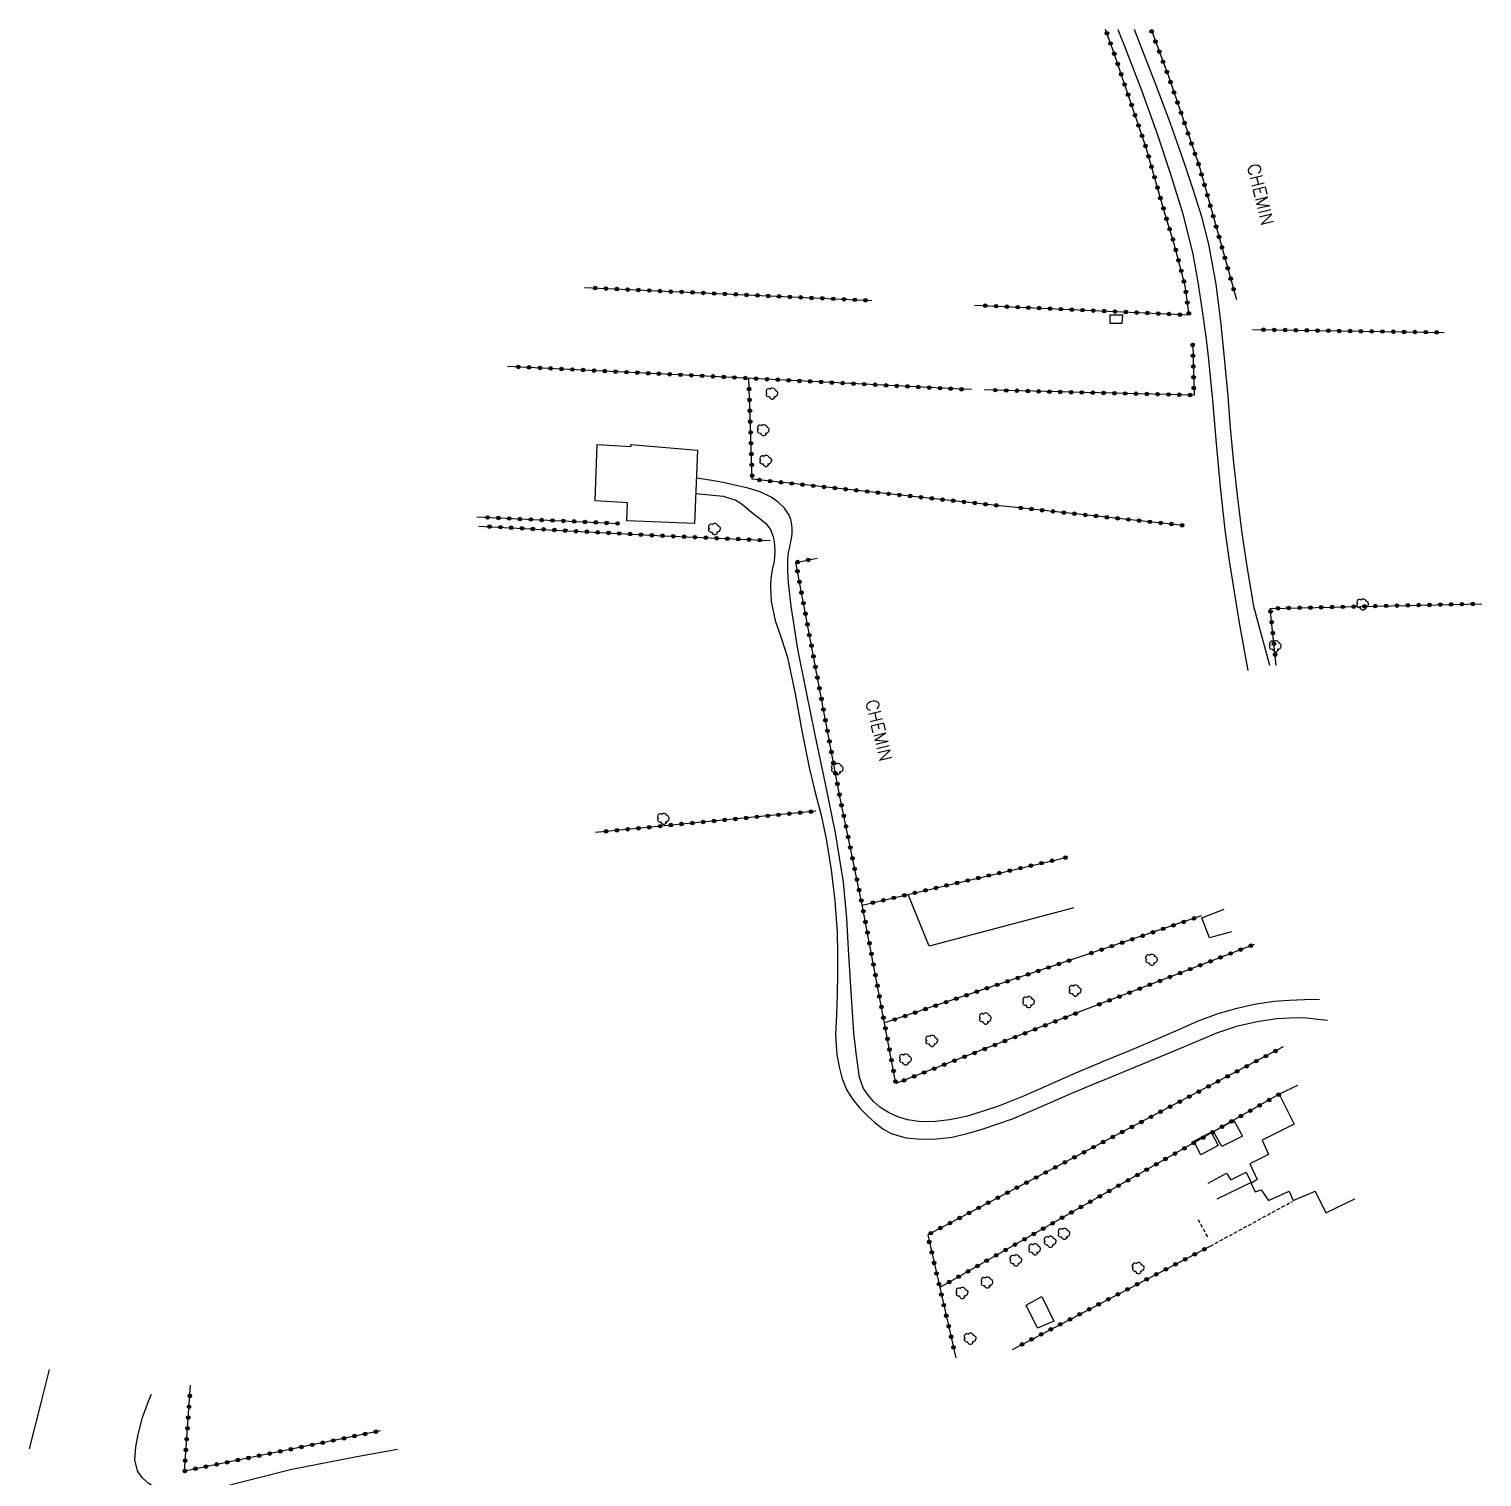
# Model space of a CAD drawing. Header units: millimetres. Extents: x 100556 to 101000, y 122048 to 123000.
# Drawn here: x 100585.4 to 100786.7, y 122799.5 to 123000.1 of the extents above; entities that cross this region are included whole.
import ezdxf

# ---------------------------------------------------------------- set-up
doc = ezdxf.new("R2010")
doc.units = ezdxf.units.MM
doc.linetypes.add('DASHED', pattern=[0.75, 0.5, -0.25])
doc.layers.get('0').update_dxf_attribs({"linetype": 'CONTINUOUS'})
for name, color, linetype in [('W0071', 7, 'CONTINUOUS'), ('W0104', 1, 'CONTINUOUS'), ('W0112', 1, 'DASHED'), ('W0300', 7, 'CONTINUOUS'), ('W0323', 7, 'CONTINUOUS'), ('W0330', 7, 'CONTINUOUS'), ('W0510', 5, 'CONTINUOUS'), ('W0989', 7, 'CONTINUOUS')]:
    doc.layers.add(name, color=color, linetype=linetype)
doc.styles.get("Standard").update_dxf_attribs({"font": 'romans.shx', "width": 0.85})

# ---------------------------------------------------------------- blocks, each defined once
blk = doc.blocks.new('T300')
for p, q in [((-0.8, 0.51), (-0.86, 0.34)), ((-0.86, 0.34), (-0.86, 0.17)), ((-0.86, 0.17), (-0.74, 0.06)), ((-0.69, 0.63), (-0.8, 0.51)), ((-0.8, -0.06), (-0.74, 0.06)), ((-0.74, 0.06), (-0.69, 0.11)), ((-0.57, 0.69), (-0.69, 0.63)), ((-0.46, 0.69), (-0.57, 0.69)), ((-0.29, 0.63), (-0.46, 0.69)), ((-0.29, 0.63), (-0.17, 0.74)), ((-0.23, 0.57), (-0.29, 0.63)), ((-0.17, 0.74), (-0.06, 0.8)), ((-0.06, 0.8), (0.06, 0.8)), ((0.06, 0.8), (0.23, 0.74)), ((0.23, 0.74), (0.34, 0.63)), ((0.34, 0.63), (0.4, 0.51)), ((0.46, 0.46), (0.34, 0.46)), ((0.4, 0.51), (0.4, 0.46)), ((0.57, 0.4), (0.46, 0.46)), ((0.57, 0.4), (0.69, 0.29)), ((0.69, 0.29), (0.74, 0.17)), ((0.74, 0.06), (0.69, -0.17)), ((0.74, 0.17), (0.74, 0.06)), ((-0.8, -0.17), (-0.8, -0.06)), ((-0.8, -0.23), (-0.8, -0.17)), ((-0.74, -0.34), (-0.8, -0.23)), ((-0.69, -0.4), (-0.74, -0.34)), ((-0.51, -0.46), (-0.69, -0.4)), ((-0.4, -0.46), (-0.51, -0.46)), ((-0.4, -0.46), (-0.34, -0.46)), ((-0.34, -0.46), (-0.34, -0.4)), ((-0.34, -0.51), (-0.34, -0.46)), ((-0.29, -0.63), (-0.34, -0.51)), ((-0.17, -0.74), (-0.29, -0.63)), ((-0.06, -0.8), (-0.17, -0.74)), ((0.06, -0.8), (-0.06, -0.8)), ((0.17, -0.74), (0.06, -0.8)), ((0.23, -0.69), (0.17, -0.74)), ((0.29, -0.46), (0.23, -0.46)), ((0.29, -0.63), (0.23, -0.69)), ((0.46, -0.4), (0.29, -0.46)), ((0.34, -0.51), (0.29, -0.63)), ((0.34, -0.51), (0.34, -0.46)), ((0.57, -0.34), (0.46, -0.4)), ((0.63, -0.29), (0.57, -0.34)), ((0.69, -0.17), (0.63, -0.29))]:
    blk.add_line(p, q)
blk = doc.blocks.new('t323o')
at = {"color": 0, "linetype": 'Continuous'}
for radius in [0.25, 0.15]:
    blk.add_circle((0, 0), radius, dxfattribs=at)

msp = doc.modelspace()

# ---------------------------------------------------------------- linework, layer by layer
at = {"layer": 'W0071'}
for points in [[(100736.27, 123000), (100737.2, 122997.69), (100739.57, 122991.59), (100741.76, 122985.43), (100743.58, 122979.98), (100745.27, 122974.47), (100746.66, 122968.9), (100747.38, 122964.99), (100747.96, 122961.04), (100748.54, 122957.09), (100748.83, 122954.27), (100749.12, 122951.45), (100749.4, 122948.62), (100749.93, 122942.64), (100750.45, 122936.65), (100751.1, 122930.68), (100751.71, 122926.38), (100752.39, 122922.09), (100753.08, 122917.79), (100754.28, 122911.19)], [(100757.33, 122911.89), (100757.33, 122911.89), (100755.13, 122920.05), (100754.19, 122925.64), (100753.48, 122930.56), (100752.85, 122935.5), (100752.3, 122940.45), (100751.9, 122944.82), (100751.55, 122949.19), (100751.14, 122953.56), (100750.58, 122959.16), (100749.92, 122964.75), (100748.91, 122970.26), (100747.91, 122974.07), (100746.73, 122977.85), (100745.49, 122981.6), (100743.55, 122987.14), (100741.47, 122992.63), (100739.34, 122998.1), (100738.6, 123000)], [(100733.38, 122856.63), (100730.11, 122855.25), (100726.67, 122853.73), (100723.23, 122852.2), (100719.73, 122850.85), (100717.51, 122850.08), (100715.26, 122849.38), (100712.97, 122848.93), (100711.03, 122848.72), (100709.06, 122848.68), (100707.16, 122848.95), (100705.81, 122849.36), (100704.5, 122849.93), (100703.32, 122850.68), (100702.46, 122851.44), (100701.7, 122852.33), (100701.07, 122853.28), (100700.51, 122854.81), (100700.25, 122856.49), (100700.04, 122858.17), (100699.7, 122861), (100699.52, 122863.85), (100699.35, 122866.71), (100699.03, 122871.77), (100698.74, 122876.83), (100698.27, 122881.87), (100697.18, 122888.7), (100695.76, 122895.49), (100694.36, 122902.29), (100693.15, 122908.21), (100691.94, 122914.14), (100691.03, 122920.11), (100690.84, 122921.72), (100690.67, 122923.34), (100690.58, 122924.96), (100690.56, 122925.71), (100690.55, 122926.46), (100690.6, 122927.2), (100690.71, 122927.74), (100690.84, 122928.28), (100690.95, 122928.83), (100691.06, 122929.48), (100691.15, 122930.13), (100691.17, 122930.79), (100691.1, 122931.44), (100690.96, 122932.1), (100690.74, 122932.71), (100690.1, 122933.68), (100689.21, 122934.51), (100688.25, 122935.22), (100686.75, 122935.96), (100685.09, 122936.44), (100683.41, 122936.85), (100681.59, 122937.25), (100679.75, 122937.56), (100677.91, 122937.87)], [(100677.82, 122935.72), (100679.71, 122935.55), (100681.61, 122935.37), (100683.34, 122934.82), (100684.11, 122934.33), (100684.84, 122933.73), (100685.55, 122933.13), (100686.52, 122932.39), (100687.47, 122931.63), (100688.18, 122930.74), (100688.55, 122929.75), (100688.71, 122928.65), (100688.77, 122927.55), (100688.65, 122926.35), (100688.4, 122925.16), (100688.21, 122923.96), (100688.18, 122922.89), (100688.19, 122921.82), (100688.26, 122920.75), (100688.8, 122918.14), (100689.68, 122915.58), (100690.5, 122913.01), (100691.6, 122907.96), (100692.51, 122902.86), (100693.5, 122897.77), (100694.31, 122894.47), (100695.16, 122891.17), (100695.89, 122887.86), (100696.58, 122883.58), (100697.08, 122879.26), (100697.38, 122874.94), (100697.46, 122872.08), (100697.45, 122869.22), (100697.42, 122866.35), (100697.3, 122863.54), (100697.16, 122860.73), (100697.36, 122857.96), (100697.67, 122856.27), (100698.11, 122854.61), (100698.76, 122853.06), (100699.57, 122851.76), (100700.56, 122850.56), (100701.64, 122849.45), (100702.65, 122848.54), (100703.74, 122847.7), (100704.9, 122847.03), (100706.9, 122846.43), (100709.07, 122846.25), (100711.23, 122846.29), (100713.34, 122846.55), (100715.43, 122847.04), (100717.5, 122847.62), (100721.71, 122849.06), (100725.81, 122850.85), (100729.91, 122852.64), (100733.87, 122854.27)], [(100764.21, 122865.61), (100762.14, 122865.55), (100760.01, 122865.49), (100757.9, 122865.33), (100755.23, 122864.91), (100752.59, 122864.32), (100749.99, 122863.58), (100747.26, 122862.57), (100744.59, 122861.38), (100741.92, 122860.2), (100737.98, 122858.55), (100734.04, 122856.91), (100733.55, 122856.7)], [(100733.93, 122854.3), (100734.72, 122854.62), (100739.52, 122856.62), (100744.33, 122858.58), (100747.17, 122859.8), (100750.02, 122861), (100752.93, 122861.97), (100755.58, 122862.57), (100758.27, 122862.99), (100760.98, 122863.13), (100762.48, 122863.05), (100763.99, 122862.88), (100765.33, 122862.73)], [(100733.55, 122856.7), (100733.38, 122856.63)], [(100733.87, 122854.27), (100733.93, 122854.3)]]:
    msp.add_lwpolyline(points, dxfattribs=at)
at = {"layer": 'W0104'}
for points in [[(100736.94, 122960.5), (100736.86, 122959.26), (100735.2, 122959.26), (100735.24, 122960.46)], [(100678.07, 122941.75), (100677.64, 122931.56), (100668.24, 122931.94), (100668.36, 122934.44), (100663.86, 122934.7), (100664.14, 122942.5), (100668.84, 122942.24), (100668.8, 122942.5)], [(100746.8, 122845.96), (100749.2, 122847.24), (100750.2, 122845.36), (100747.8, 122844.1)], [(100752.36, 122848.84), (100753.56, 122846.66), (100750.7, 122845.24), (100749.56, 122847.3)], [(100725.14, 122820.06), (100723.6, 122823.24), (100725.76, 122824.46), (100727.44, 122821.04)]]:
    msp.add_lwpolyline(points, close=True, dxfattribs=at)
for points in [[(100752.04, 122875), (100749, 122874.14), (100747.94, 122876.94), (100751.01, 122878.12)], [(100761.18, 122853.7), (100758.64, 122852.5), (100760.72, 122848.33)], [(100760.72, 122848.33), (100756.26, 122846.1), (100757.16, 122844.14), (100754.56, 122842.84), (100755.6, 122840.66), (100754.76, 122840.1), (100755.3, 122838.96), (100756.14, 122839.24), (100757.14, 122837.76), (100760, 122839.06), (100760.56, 122837.76), (100763.64, 122839.06), (100765.12, 122836.03), (100769.14, 122837.97), (100769.14, 122837.97)], [(100748.8, 122840.16), (100751.36, 122841.54), (100751.94, 122840.64), (100754.06, 122841.7), (100754.74, 122840.24), (100750, 122837.96)]]:
    msp.add_lwpolyline(points, dxfattribs=at)
at = {"layer": 'W0112'}
for points in [[(100749.1, 122831.44), (100760.5, 122837.64)], [(100748.74, 122832.7), (100747.44, 122835.06)]]:
    msp.add_lwpolyline(points, dxfattribs=at)
at = {"layer": 'W0323'}
for points in [[(100716.41, 122961.81), (100746.16, 122960.46), (100745.6, 122964.5), (100744.06, 122970.46), (100742.84, 122974.4), (100740.2, 122983.64), (100735.64, 122997.1), (100734.58, 123000)], [(100740.88, 123000), (100743.3, 122993.56), (100747.54, 122981.14), (100752.74, 122962.6)], [(100662.37, 122964.25), (100702.21, 122962.46)], [(100754.96, 122958.44), (100781.5, 122958.04)], [(100746.66, 122956.34), (100746.84, 122949.36), (100727.96, 122949.8), (100717.81, 122950.08)], [(100716.03, 122950.13), (100714.74, 122950.16), (100679.24, 122952), (100651.72, 122953.34)], [(100719.92, 122934.03), (100685.64, 122937.7), (100685.15, 122951.69)], [(100721.34, 122933.88), (100719.92, 122934.03)], [(100745.4, 122931.3), (100721.34, 122933.88)], [(100647.47, 122932.47), (100667.16, 122931.56)], [(100647.74, 122931.22), (100672.44, 122929.9), (100688.1, 122929.2)], [(100731.82, 122864.2), (100705.54, 122853.96), (100700.86, 122878.74), (100697.76, 122893.74), (100691.66, 122926.16), (100694.64, 122926.76)], [(100758.23, 122911.91), (100757.4, 122919.8), (100786.73, 122920.45)], [(100694.44, 122891.7), (100663.9, 122888.77)], [(100727.56, 122884.93), (100729.03, 122885.28)], [(100700.88, 122878.68), (100727.56, 122884.93)], [(100747.84, 122877.18), (100731.2, 122871.56)], [(100755.19, 122873.24), (100755.19, 122873.24), (100732.33, 122864.4)], [(100730.37, 122871.28), (100703.95, 122862.36)], [(100731.2, 122871.56), (100730.37, 122871.28)], [(100732.33, 122864.4), (100731.82, 122864.2)], [(100759.2, 122859.03), (100709.94, 122833), (100713.86, 122815.94)], [(100758.65, 122852.48), (100711.61, 122825.71)], [(100721.67, 122817.13), (100749.1, 122831.44)], [(100634.12, 122805.84), (100606.96, 122800.26), (100607.82, 122812.17)]]:
    msp.add_lwpolyline(points, dxfattribs=at)
at = {"layer": 'W0330'}
for points in [[(100728.98, 122878), (100710.16, 122873), (100707.24, 122880.16)], [(100730.13, 122878.3), (100728.98, 122878)]]:
    msp.add_lwpolyline(points, dxfattribs=at)
at = {"layer": 'W0510'}
for points in [[(100588.23, 122814.36), (100587.1, 122809.9), (100585.44, 122803.34)], [(100636.47, 122803.27), (100630.86, 122802.24), (100621.84, 122800.46), (100617.1, 122799.3), (100612.4, 122798.1), (100607.64, 122797.6), (100606, 122797.56), (100604.34, 122797.6), (100602.86, 122798), (100601.94, 122798.6), (100601.06, 122799.4), (100600.44, 122800.3), (100600.1, 122801.84), (100600.24, 122803.6), (100600.54, 122805.34), (100601.14, 122807.7), (100602, 122809.96), (100602.38, 122810.9)]]:
    msp.add_lwpolyline(points, dxfattribs=at)

# ---------------------------------------------------------------- block references
at = {"layer": 'W0300'}
for p in [(100688.4, 122949.56), (100687.2, 122944.5), (100687.54, 122940.24), (100680.44, 122930.8), (100770.24, 122920.34), (100758.14, 122914.56), (100697.46, 122897.56), (100673.36, 122890.64), (100741, 122871.1), (100730.4, 122866.84), (100723.96, 122865.26), (100717.96, 122862.96), (100710.54, 122859.86), (100706.9, 122857.3), (100728.86, 122833.14), (100724.8, 122831), (100726.94, 122832.04), (100722.2, 122829.46), (100739.14, 122828.4), (100718.2, 122826.4), (100714.74, 122824.94), (100715.86, 122818.6)]:
    msp.add_blockref('T300', p, dxfattribs=at)
at = {"layer": 'W0323'}
for p, rotation in [((100740.97, 122999.76), 290.5863112853618), ((100734.77, 122999.49), 110.0301899687263), ((100735.28, 122998.08), 110.0301899687263), ((100741.5, 122998.35), 290.5863112853618), ((100735.79, 122996.67), 108.7191884174328), ((100742.03, 122996.95), 290.5863112853618), ((100736.27, 122995.24), 108.7191884174328), ((100736.75, 122993.82), 108.7191884174328), ((100742.55, 122995.55), 290.5863112853618), ((100743.08, 122994.14), 290.5863112853618), ((100737.23, 122992.4), 108.7191884174328), ((100743.58, 122992.73), 288.829686095926), ((100737.71, 122990.98), 108.7191884174328), ((100744.07, 122991.31), 288.829686095926), ((100744.55, 122989.89), 288.829686095926), ((100738.19, 122989.56), 108.7191884174328), ((100738.67, 122988.14), 108.7191884174328), ((100745.04, 122988.47), 288.829686095926), ((100739.16, 122986.72), 108.7191884174328), ((100745.52, 122987.05), 288.829686095926), ((100746, 122985.63), 288.829686095926), ((100739.64, 122985.3), 108.7191884174328), ((100740.12, 122983.88), 108.7191884174328), ((100746.49, 122984.21), 288.829686095926), ((100740.54, 122982.44), 105.938841725867), ((100746.97, 122982.79), 288.829686095926), ((100740.95, 122981), 105.938841725867), ((100741.37, 122979.56), 105.938841725867), ((100747.46, 122981.37), 288.829686095926), ((100747.88, 122979.93), 285.6727380542141), ((100741.78, 122978.11), 105.938841725867), ((100748.28, 122978.49), 285.6727380542141), ((100742.19, 122976.67), 105.938841725867), ((100748.69, 122977.04), 285.6727380542141), ((100749.09, 122975.6), 285.6727380542141), ((100742.6, 122975.23), 105.938841725867), ((100743.03, 122973.79), 107.2835623938493), ((100749.5, 122974.15), 285.6727380542141), ((100743.47, 122972.36), 107.2835623938493), ((100749.9, 122972.71), 285.6727380542141), ((100743.92, 122970.93), 107.2835623938493), ((100750.31, 122971.27), 285.6727380542141), ((100750.71, 122969.82), 285.6727380542141), ((100744.32, 122969.48), 104.4537286631479), ((100744.69, 122968.03), 104.4537286631479), ((100751.12, 122968.38), 285.6727380542141), ((100745.07, 122966.58), 104.4537286631479), ((100751.52, 122966.93), 285.6727380542141), ((100751.93, 122965.49), 285.6727380542141), ((100663.87, 122964.19), 357.4152887214614), ((100665.37, 122964.12), 357.4152887214614), ((100666.87, 122964.05), 357.4152887214614), ((100668.37, 122963.98), 357.4152887214614), ((100669.87, 122963.92), 357.4152887214614), ((100671.37, 122963.85), 357.4152887214614), ((100672.86, 122963.78), 357.4152887214614), ((100674.36, 122963.71), 357.4152887214614), ((100675.86, 122963.65), 357.4152887214614), ((100677.36, 122963.58), 357.4152887214614), ((100678.86, 122963.51), 357.4152887214614), ((100745.44, 122965.12), 104.4537286631479), ((100745.72, 122963.65), 97.92534054265795), ((100752.33, 122964.04), 285.6727380542141), ((100680.36, 122963.44), 357.4152887214614), ((100681.85, 122963.38), 357.4152887214614), ((100683.35, 122963.31), 357.4152887214614), ((100684.85, 122963.24), 357.4152887214614), ((100686.35, 122963.17), 357.4152887214614), ((100687.85, 122963.1), 357.4152887214614), ((100689.35, 122963.04), 357.4152887214614), ((100690.85, 122962.97), 357.4152887214614), ((100692.34, 122962.9), 357.4152887214614), ((100693.84, 122962.83), 357.4152887214614), ((100695.34, 122962.77), 357.4152887214614), ((100696.84, 122962.7), 357.4152887214614), ((100698.34, 122962.63), 357.4152887214614), ((100699.84, 122962.56), 357.4152887214614), ((100701.33, 122962.5), 357.4152887214614), ((100717.91, 122961.75), 357.4008971609608), ((100719.41, 122961.68), 357.4008971609608), ((100720.91, 122961.61), 357.4008971609608), ((100722.41, 122961.54), 357.4008971609608), ((100745.92, 122962.17), 97.92534054265795), ((100723.9, 122961.47), 357.4008971609608), ((100725.4, 122961.41), 357.4008971609608), ((100726.9, 122961.34), 357.4008971609608), ((100728.4, 122961.27), 357.4008971609608), ((100729.9, 122961.2), 357.4008971609608), ((100731.4, 122961.13), 357.4008971609608), ((100732.89, 122961.07), 357.4008971609608), ((100734.39, 122961), 357.4008971609608), ((100735.89, 122960.93), 357.4008971609608), ((100737.39, 122960.86), 357.4008971609608), ((100738.89, 122960.79), 357.4008971609608), ((100740.39, 122960.73), 357.4008971609608), ((100741.89, 122960.66), 357.4008971609608), ((100743.38, 122960.59), 357.4008971609608), ((100744.88, 122960.52), 357.4008971609608), ((100746.13, 122960.68), 97.92534054265795), ((100756.46, 122958.41), 359.136309955402), ((100757.96, 122958.39), 359.136309955402), ((100759.46, 122958.37), 359.136309955402), ((100760.96, 122958.35), 359.136309955402), ((100762.46, 122958.32), 359.136309955402), ((100763.96, 122958.3), 359.136309955402), ((100765.46, 122958.28), 359.136309955402), ((100766.96, 122958.26), 359.136309955402), ((100768.46, 122958.23), 359.136309955402), ((100769.96, 122958.21), 359.136309955402), ((100771.46, 122958.19), 359.136309955402), ((100772.96, 122958.17), 359.136309955402), ((100774.46, 122958.14), 359.136309955402), ((100775.96, 122958.12), 359.136309955402), ((100777.46, 122958.1), 359.136309955402), ((100778.96, 122958.08), 359.136309955402), ((100780.46, 122958.05), 359.136309955402), ((100746.66, 122956.32), 271.4452291344237), ((100746.7, 122954.82), 271.4452291344237), ((100653.22, 122953.27), 177.20236654839), ((100654.72, 122953.2), 177.20236654839), ((100656.22, 122953.12), 177.20236654839), ((100657.71, 122953.05), 177.20236654839), ((100659.21, 122952.98), 177.20236654839), ((100660.71, 122952.91), 177.20236654839), ((100662.21, 122952.83), 177.20236654839), ((100663.71, 122952.76), 177.20236654839), ((100665.21, 122952.69), 177.20236654839), ((100666.7, 122952.61), 177.20236654839), ((100668.2, 122952.54), 177.20236654839), ((100669.7, 122952.47), 177.20236654839), ((100671.2, 122952.39), 177.20236654839), ((100672.7, 122952.32), 177.20236654839), ((100674.2, 122952.25), 177.20236654839), ((100675.69, 122952.17), 177.20236654839), ((100677.19, 122952.1), 177.20236654839), ((100678.69, 122952.03), 177.20236654839), ((100680.19, 122951.95), 177.0377872410783), ((100681.69, 122951.87), 177.0377872410783), ((100683.18, 122951.8), 177.0377872410783), ((100684.68, 122951.72), 177.0377872410783), ((100686.18, 122951.64), 177.0377872410783), ((100687.68, 122951.56), 177.0377872410783), ((100689.18, 122951.49), 177.0377872410783), ((100746.74, 122953.33), 271.4452291344237), ((100746.78, 122951.83), 271.4452291344237), ((100685.2, 122950.19), 91.99807013967909), ((100690.67, 122951.41), 177.0377872410783), ((100692.17, 122951.33), 177.0377872410783), ((100693.67, 122951.25), 177.0377872410783), ((100695.17, 122951.18), 177.0377872410783), ((100696.67, 122951.1), 177.0377872410783), ((100698.16, 122951.02), 177.0377872410783), ((100699.66, 122950.94), 177.0377872410783), ((100701.16, 122950.87), 177.0377872410783), ((100702.66, 122950.79), 177.0377872410783), ((100704.16, 122950.71), 177.0377872410783), ((100705.65, 122950.63), 177.0377872410783), ((100707.15, 122950.56), 177.0377872410783), ((100708.65, 122950.48), 177.0377872410783), ((100710.15, 122950.4), 177.0377872410783), ((100711.65, 122950.32), 177.0377872410783), ((100713.14, 122950.25), 177.0377872410783), ((100714.64, 122950.17), 177.0377872410783), ((100719.31, 122950.04), 178.4278581586415), ((100720.81, 122950), 178.4278581586415), ((100722.31, 122949.96), 178.4278581586415), ((100723.81, 122949.91), 178.4278581586415), ((100725.31, 122949.87), 178.4278581586415), ((100726.81, 122949.83), 178.4278581586415), ((100728.31, 122949.79), 178.6706729351571), ((100729.81, 122949.76), 178.6706729351571), ((100731.31, 122949.72), 178.6706729351571), ((100732.81, 122949.69), 178.6706729351571), ((100734.31, 122949.65), 178.6706729351571), ((100735.81, 122949.62), 178.6706729351571), ((100737.31, 122949.58), 178.6706729351571), ((100738.8, 122949.55), 178.6706729351571), ((100740.3, 122949.51), 178.6706729351571), ((100741.8, 122949.48), 178.6706729351571), ((100743.3, 122949.44), 178.6706729351571), ((100744.8, 122949.41), 178.6706729351571), ((100746.81, 122950.33), 271.4452291344237), ((100685.25, 122948.69), 91.99807013967909), ((100746.3, 122949.37), 178.6706729351571), ((100685.31, 122947.19), 91.99807013967909), ((100685.36, 122945.69), 91.99807013967909), ((100685.41, 122944.19), 91.99807013967909), ((100685.46, 122942.69), 91.99807013967909), ((100685.52, 122941.19), 91.99807013967909), ((100685.57, 122939.7), 91.99807013967909), ((100685.62, 122938.2), 91.99807013967909), ((100686.64, 122937.59), 173.8874077082891), ((100688.13, 122937.43), 173.8874077082891), ((100689.62, 122937.27), 173.8874077082891), ((100691.11, 122937.11), 173.8874077082891), ((100692.6, 122936.95), 173.8874077082891), ((100694.09, 122936.79), 173.8874077082891), ((100695.58, 122936.63), 173.8874077082891), ((100697.08, 122936.48), 173.8874077082891), ((100698.57, 122936.32), 173.8874077082891), ((100700.06, 122936.16), 173.8874077082891), ((100701.55, 122936), 173.8874077082891), ((100703.04, 122935.84), 173.8874077082891), ((100704.53, 122935.68), 173.8874077082891), ((100706.02, 122935.52), 173.8874077082891), ((100707.52, 122935.36), 173.8874077082891), ((100709.01, 122935.2), 173.8874077082891), ((100710.5, 122935.04), 173.8874077082891), ((100711.99, 122934.88), 173.8874077082891), ((100713.48, 122934.72), 173.8874077082891), ((100714.97, 122934.56), 173.8874077082891), ((100716.47, 122934.4), 173.8874077082891), ((100717.96, 122934.24), 173.8874077082891), ((100719.45, 122934.08), 173.8874077082891), ((100722.83, 122933.72), 173.8874077083108), ((100724.32, 122933.56), 173.8874077083108), ((100725.81, 122933.4), 173.8874077083108), ((100648.97, 122932.4), 357.3688929174641), ((100650.47, 122932.33), 357.3688929174641), ((100651.97, 122932.26), 357.3688929174641), ((100653.46, 122932.19), 357.3688929174641), ((100654.96, 122932.12), 357.3688929174641), ((100656.46, 122932.05), 357.3688929174641), ((100657.96, 122931.98), 357.3688929174641), ((100659.46, 122931.92), 357.3688929174641), ((100660.96, 122931.85), 357.3688929174641), ((100662.45, 122931.78), 357.3688929174641), ((100663.95, 122931.71), 357.3688929174641), ((100665.45, 122931.64), 357.3688929174641), ((100666.95, 122931.57), 357.3688929174641), ((100727.3, 122933.24), 173.8874077083108), ((100728.79, 122933.08), 173.8874077083108), ((100730.28, 122932.92), 173.8874077083108), ((100731.78, 122932.76), 173.8874077083108), ((100733.27, 122932.6), 173.8874077083108), ((100734.76, 122932.44), 173.8874077083108), ((100736.25, 122932.28), 173.8874077083108), ((100737.74, 122932.12), 173.8874077083108), ((100739.23, 122931.96), 173.8874077083108), ((100740.72, 122931.8), 173.8874077083108), ((100742.22, 122931.64), 173.8874077083108), ((100743.71, 122931.48), 173.8874077083108), ((100745.2, 122931.32), 173.8874077083108), ((100649.24, 122931.14), 356.9422343221971), ((100650.74, 122931.06), 356.9422343221971), ((100652.23, 122930.98), 356.9422343221971), ((100653.73, 122930.9), 356.9422343221971), ((100655.23, 122930.82), 356.9422343221971), ((100656.73, 122930.74), 356.9422343221971), ((100658.23, 122930.66), 356.9422343221971), ((100659.72, 122930.58), 356.9422343221971), ((100661.22, 122930.5), 356.9422343221971), ((100662.72, 122930.42), 356.9422343221971), ((100664.22, 122930.34), 356.9422343221971), ((100665.72, 122930.26), 356.9422343221971), ((100667.21, 122930.18), 356.9422343221971), ((100668.71, 122930.1), 356.9422343221971), ((100670.21, 122930.02), 356.9422343221971), ((100671.71, 122929.94), 356.9422343221971), ((100673.2, 122929.87), 357.4409160962957), ((100674.7, 122929.8), 357.4409160962957), ((100676.2, 122929.73), 357.4409160962957), ((100677.7, 122929.66), 357.4409160962957), ((100679.2, 122929.6), 357.4409160962957), ((100680.7, 122929.53), 357.4409160962957), ((100682.2, 122929.46), 357.4409160962957), ((100683.69, 122929.4), 357.4409160962957), ((100685.19, 122929.33), 357.4409160962957), ((100686.69, 122929.26), 357.4409160962957), ((100691.93, 122926.22), 11.38771453046048), ((100693.4, 122926.51), 11.38771453046048), ((100691.89, 122924.95), 100.652297395476), ((100692.17, 122923.48), 100.652297395476), ((100692.45, 122922), 100.652297395476), ((100692.72, 122920.53), 100.652297395476), ((100757.45, 122919.37), 95.98443091091251), ((100758.47, 122919.82), 1.272119494268654), ((100759.97, 122919.86), 1.272119494268654), ((100761.47, 122919.89), 1.272119494268654), ((100762.97, 122919.92), 1.272119494268654), ((100764.47, 122919.96), 1.272119494268654), ((100765.97, 122919.99), 1.272119494268654), ((100767.47, 122920.02), 1.272119494268654), ((100768.96, 122920.06), 1.272119494268654), ((100770.46, 122920.09), 1.272119494268654), ((100771.96, 122920.12), 1.272119494268654), ((100773.46, 122920.16), 1.272119494268654), ((100774.96, 122920.19), 1.272119494268654), ((100776.46, 122920.22), 1.272119494268654), ((100777.96, 122920.26), 1.272119494268654), ((100779.46, 122920.29), 1.272119494268654), ((100780.96, 122920.32), 1.272119494268654), ((100782.46, 122920.36), 1.272119494268654), ((100783.96, 122920.39), 1.272119494268654), ((100785.46, 122920.42), 1.272119494268654), ((100693, 122919.06), 100.652297395476), ((100693.28, 122917.58), 100.652297395476), ((100757.6, 122917.88), 95.98443091091251), ((100693.55, 122916.11), 100.652297395476), ((100757.76, 122916.39), 95.98443091091251), ((100693.83, 122914.63), 100.652297395476), ((100694.11, 122913.16), 100.652297395476), ((100757.91, 122914.89), 95.98443091091251), ((100758.07, 122913.4), 95.98443091091251), ((100694.39, 122911.69), 100.652297395476), ((100694.66, 122910.21), 100.652297395476), ((100694.94, 122908.74), 100.652297395476), ((100695.22, 122907.26), 100.652297395476), ((100695.5, 122905.79), 100.652297395476), ((100695.77, 122904.31), 100.652297395476), ((100696.05, 122902.84), 100.652297395476), ((100696.33, 122901.37), 100.652297395476), ((100696.6, 122899.89), 100.652297395476), ((100696.88, 122898.42), 100.652297395476), ((100697.16, 122896.94), 100.652297395476), ((100697.44, 122895.47), 100.652297395476), ((100697.71, 122894), 100.652297395476), ((100687.79, 122891.06), 185.4878475248927), ((100689.28, 122891.2), 185.4878475248927), ((100690.77, 122891.35), 185.4878475248927), ((100692.27, 122891.49), 185.4878475248927), ((100693.76, 122891.63), 185.4878475248927), ((100698.01, 122892.53), 101.6774949524172), ((100698.32, 122891.06), 101.6774949524172), ((100666.88, 122889.05), 185.4878475248927), ((100668.38, 122889.2), 185.4878475248927), ((100669.87, 122889.34), 185.4878475248927), ((100671.36, 122889.48), 185.4878475248927), ((100672.86, 122889.63), 185.4878475248927), ((100674.35, 122889.77), 185.4878475248927), ((100675.84, 122889.91), 185.4878475248927), ((100677.34, 122890.06), 185.4878475248927), ((100678.83, 122890.2), 185.4878475248927), ((100680.32, 122890.34), 185.4878475248927), ((100681.82, 122890.49), 185.4878475248927), ((100683.31, 122890.63), 185.4878475248927), ((100684.8, 122890.77), 185.4878475248927), ((100686.29, 122890.92), 185.4878475248927), ((100698.62, 122889.59), 101.6774949524172), ((100665.39, 122888.91), 185.4878475248927), ((100698.92, 122888.12), 101.6774949524172), ((100699.23, 122886.65), 101.6774949524172), ((100699.53, 122885.18), 101.6774949524172), ((100729.02, 122885.28), 13.20365519223325), ((100699.83, 122883.71), 101.6774949524172), ((100719.86, 122883.13), 13.20365519266141), ((100721.32, 122883.47), 13.20365519266141), ((100722.78, 122883.81), 13.20365519266141), ((100724.24, 122884.16), 13.20365519266141), ((100725.7, 122884.5), 13.20365519266141), ((100727.16, 122884.84), 13.20365519266141), ((100700.14, 122882.24), 101.6774949524172), ((100711.1, 122881.07), 13.20365519266141), ((100712.56, 122881.42), 13.20365519266141), ((100714.02, 122881.76), 13.20365519266141), ((100715.48, 122882.1), 13.20365519266141), ((100716.94, 122882.44), 13.20365519266141), ((100718.4, 122882.79), 13.20365519266141), ((100700.44, 122880.77), 101.6774949524172), ((100700.74, 122879.31), 101.6774949524172), ((100702.34, 122879.02), 13.20365519266141), ((100703.8, 122879.36), 13.20365519266141), ((100705.26, 122879.7), 13.20365519266141), ((100706.72, 122880.05), 13.20365519266141), ((100708.18, 122880.39), 13.20365519266141), ((100709.64, 122880.73), 13.20365519266141), ((100701.03, 122877.83), 100.6881988802161), ((100701.31, 122876.36), 100.6881988802161), ((100741.15, 122874.92), 198.6493043534295), ((100742.57, 122875.4), 198.6493043534295), ((100743.99, 122875.88), 198.6493043534295), ((100745.41, 122876.36), 198.6493043534295), ((100746.83, 122876.84), 198.6493043534295), ((100701.59, 122874.89), 100.6881988802161), ((100701.87, 122873.41), 100.6881988802161), ((100735.46, 122873), 198.6493043534295), ((100736.88, 122873.48), 198.6493043534295), ((100738.3, 122873.96), 198.6493043534295), ((100739.72, 122874.44), 198.6493043534295), ((100754.71, 122873.06), 201.1576691553198), ((100702.15, 122871.94), 100.6881988802161), ((100729.53, 122871), 198.6493043534243), ((100732.62, 122872.04), 198.6493043534295), ((100734.04, 122872.52), 198.6493043534295), ((100749.12, 122870.89), 201.1576691553198), ((100750.52, 122871.44), 201.1576691553198), ((100751.91, 122871.98), 201.1576691553198), ((100753.31, 122872.52), 201.1576691553198), ((100702.42, 122870.46), 100.6881988802161), ((100702.7, 122868.99), 100.6881988802161), ((100723.85, 122869.08), 198.6493043534243), ((100725.27, 122869.56), 198.6493043534243), ((100726.69, 122870.04), 198.6493043534243), ((100728.11, 122870.52), 198.6493043534243), ((100744.92, 122869.27), 201.1576691553198), ((100746.32, 122869.81), 201.1576691553198), ((100747.72, 122870.35), 201.1576691553198), ((100702.98, 122867.52), 100.6881988802161), ((100718.16, 122867.16), 198.6493043534243), ((100719.58, 122867.64), 198.6493043534243), ((100721, 122868.12), 198.6493043534243), ((100722.43, 122868.6), 198.6493043534243), ((100739.32, 122867.1), 201.1576691553198), ((100740.72, 122867.65), 201.1576691553198), ((100742.12, 122868.19), 201.1576691553198), ((100743.52, 122868.73), 201.1576691553198), ((100703.26, 122866.04), 100.6881988802161), ((100712.48, 122865.24), 198.6493043534243), ((100713.9, 122865.72), 198.6493043534243), ((100715.32, 122866.2), 198.6493043534243), ((100716.74, 122866.68), 198.6493043534243), ((100733.73, 122864.94), 201.1576691553198), ((100735.13, 122865.48), 201.1576691553198), ((100736.53, 122866.02), 201.1576691553198), ((100737.93, 122866.56), 201.1576691553198), ((100703.54, 122864.57), 100.6881988802161), ((100703.81, 122863.09), 100.6881988802161), ((100705.37, 122862.84), 198.6493043534243), ((100706.79, 122863.32), 198.6493043534243), ((100708.21, 122863.8), 198.6493043534243), ((100709.63, 122864.28), 198.6493043534243), ((100711.06, 122864.76), 198.6493043534243), ((100729.03, 122863.11), 201.2778608299985), ((100730.43, 122863.66), 201.2778608299985), ((100704.09, 122861.62), 100.6881988802161), ((100723.44, 122860.93), 201.2778608299985), ((100724.83, 122861.48), 201.2778608299985), ((100726.23, 122862.02), 201.2778608299985), ((100727.63, 122862.57), 201.2778608299985), ((100704.37, 122860.15), 100.6881988802161), ((100719.24, 122859.3), 201.2778608299985), ((100720.64, 122859.84), 201.2778608299985), ((100722.04, 122860.39), 201.2778608299985), ((100704.65, 122858.67), 100.6881988802161), ((100704.93, 122857.2), 100.6881988802161), ((100713.65, 122857.12), 201.2778608299985), ((100715.05, 122857.67), 201.2778608299985), ((100716.45, 122858.21), 201.2778608299985), ((100717.85, 122858.76), 201.2778608299985), ((100755.47, 122857.06), 207.8524679458023), ((100756.8, 122857.76), 207.8524679458023), ((100758.12, 122858.46), 207.8524679458023), ((100705.21, 122855.72), 100.6881988802161), ((100708.06, 122854.95), 201.2778608299985), ((100709.46, 122855.49), 201.2778608299985), ((100710.86, 122856.03), 201.2778608299985), ((100712.25, 122856.58), 201.2778608299985), ((100751.49, 122854.96), 207.8524679458023), ((100752.82, 122855.66), 207.8524679458023), ((100754.14, 122856.36), 207.8524679458023), ((100705.48, 122854.25), 100.6881988802161), ((100706.66, 122854.4), 201.2778608299985), ((100747.51, 122852.85), 207.8524679458023), ((100748.84, 122853.56), 207.8524679458023), ((100750.16, 122854.26), 207.8524679458023), ((100743.53, 122850.75), 207.8524679458023), ((100744.86, 122851.45), 207.8524679458023), ((100746.19, 122852.15), 207.8524679458023), ((100755.94, 122850.93), 209.6374634906617), ((100757.24, 122851.67), 209.6374634906617), ((100758.55, 122852.42), 209.6374634906617), ((100740.88, 122849.35), 207.8524679458023), ((100742.21, 122850.05), 207.8524679458023), ((100752.03, 122848.71), 209.6374634906617), ((100753.33, 122849.45), 209.6374634906617), ((100754.64, 122850.19), 209.6374634906617), ((100736.9, 122847.25), 207.8524679458023), ((100738.23, 122847.95), 207.8524679458023), ((100739.55, 122848.65), 207.8524679458023), ((100749.42, 122847.22), 209.6374634906617), ((100750.72, 122847.97), 209.6374634906617), ((100732.92, 122845.15), 207.8524679458023), ((100734.25, 122845.85), 207.8524679458023), ((100735.58, 122846.55), 207.8524679458023), ((100745.51, 122845), 209.6374634906617), ((100746.81, 122845.74), 209.6374634906617), ((100748.12, 122846.48), 209.6374634906617), ((100728.94, 122843.04), 207.8524679458023), ((100730.27, 122843.74), 207.8524679458023), ((100731.6, 122844.44), 207.8524679458023), ((100741.6, 122842.77), 209.6374634906617), ((100742.9, 122843.52), 209.6374634906617), ((100744.21, 122844.26), 209.6374634906617), ((100724.97, 122840.94), 207.8524679458023), ((100726.29, 122841.64), 207.8524679458023), ((100727.62, 122842.34), 207.8524679458023), ((100738.99, 122841.29), 209.6374634906617), ((100740.29, 122842.03), 209.6374634906617), ((100720.99, 122838.84), 207.8524679458023), ((100722.31, 122839.54), 207.8524679458023), ((100723.64, 122840.24), 207.8524679458023), ((100735.08, 122839.06), 209.6374634906617), ((100736.38, 122839.81), 209.6374634906617), ((100737.69, 122840.55), 209.6374634906617), ((100717.01, 122836.74), 207.8524679458023), ((100718.33, 122837.44), 207.8524679458023), ((100719.66, 122838.14), 207.8524679458023), ((100731.17, 122836.84), 209.6374634906617), ((100732.47, 122837.58), 209.6374634906617), ((100733.78, 122838.32), 209.6374634906617), ((100713.03, 122834.63), 207.8524679458023), ((100714.36, 122835.33), 207.8524679458023), ((100715.68, 122836.04), 207.8524679458023), ((100727.26, 122834.61), 209.6374634906617), ((100728.56, 122835.36), 209.6374634906617), ((100729.86, 122836.1), 209.6374634906617), ((100710.38, 122833.23), 207.8524679458023), ((100711.7, 122833.93), 207.8524679458023), ((100724.65, 122833.13), 209.6374634906617), ((100725.95, 122833.87), 209.6374634906617), ((100710.16, 122832.02), 282.9456269855966), ((100720.74, 122830.91), 209.6374634906617), ((100722.04, 122831.65), 209.6374634906617), ((100723.35, 122832.39), 209.6374634906617), ((100748.27, 122831), 27.54768700170871), ((100710.5, 122830.56), 282.9456269855966), ((100710.83, 122829.1), 282.9456269855966), ((100716.83, 122828.68), 209.6374634906617), ((100718.13, 122829.42), 209.6374634906617), ((100719.43, 122830.16), 209.6374634906617), ((100744.28, 122828.92), 27.54768700170871), ((100745.61, 122829.62), 27.54768700170871), ((100746.94, 122830.31), 27.54768700170871), ((100711.17, 122827.64), 282.9456269855966), ((100714.22, 122827.2), 209.6374634906617), ((100715.52, 122827.94), 209.6374634906617), ((100740.29, 122826.84), 27.54768700170871), ((100741.62, 122827.54), 27.54768700170871), ((100742.95, 122828.23), 27.54768700170871), ((100711.51, 122826.18), 282.9456269855966), ((100711.84, 122824.71), 282.9456269855966), ((100712.92, 122826.45), 209.6374634906617), ((100736.3, 122824.76), 27.54768700170871), ((100737.63, 122825.45), 27.54768700170871), ((100738.96, 122826.15), 27.54768700170871), ((100712.18, 122823.25), 282.9456269855966), ((100732.31, 122822.68), 27.54768700170871), ((100733.64, 122823.37), 27.54768700170871), ((100734.97, 122824.07), 27.54768700170871), ((100712.51, 122821.79), 282.9456269855966), ((100728.32, 122820.6), 27.54768700170871), ((100729.65, 122821.29), 27.54768700170871), ((100730.98, 122821.99), 27.54768700170871), ((100712.85, 122820.33), 282.9456269855966), ((100713.19, 122818.87), 282.9456269855966), ((100724.33, 122818.52), 27.54768700170871), ((100725.66, 122819.21), 27.54768700170871), ((100726.99, 122819.9), 27.54768700170871), ((100713.52, 122817.4), 282.9456269855966), ((100723, 122817.82), 27.54768700170871), ((100607.71, 122810.68), 85.90597797969076), ((100607.6, 122809.18), 85.90597797969076), ((100607.49, 122807.68), 85.90597797969076), ((100607.28, 122804.69), 85.90597797969076), ((100607.39, 122806.19), 85.90597797969076), ((100627.59, 122804.5), 191.6114864238736), ((100629.06, 122804.8), 191.6114864238736), ((100630.53, 122805.11), 191.6114864238736), ((100632, 122805.41), 191.6114864238736), ((100633.47, 122805.71), 191.6114864238736), ((100607.17, 122803.2), 85.90597797969076), ((100618.78, 122802.69), 191.6114864238736), ((100620.24, 122802.99), 191.6114864238736), ((100621.71, 122803.29), 191.6114864238736), ((100623.18, 122803.6), 191.6114864238736), ((100624.65, 122803.9), 191.6114864238736), ((100626.12, 122804.2), 191.6114864238736), ((100607.07, 122801.7), 85.90597797969076), ((100608.49, 122800.58), 191.6114864238736), ((100609.96, 122800.88), 191.6114864238736), ((100611.43, 122801.18), 191.6114864238736), ((100612.9, 122801.48), 191.6114864238736), ((100614.37, 122801.78), 191.6114864238736), ((100615.84, 122802.09), 191.6114864238736), ((100617.31, 122802.39), 191.6114864238736), ((100607.02, 122800.27), 191.6114864238736)]:
    msp.add_blockref('t323o', p, dxfattribs=dict(at, rotation=rotation))

# ---------------------------------------------------------------- texts
at = {"layer": 'W0989'}
for p in [(100754.18, 122981.17), (100701.29, 122906.91)]:
    msp.add_text('CHEMIN', height=1.75, rotation=283.6592, dxfattribs=at).set_placement(p)

doc.saveas('drawing.dxf')
